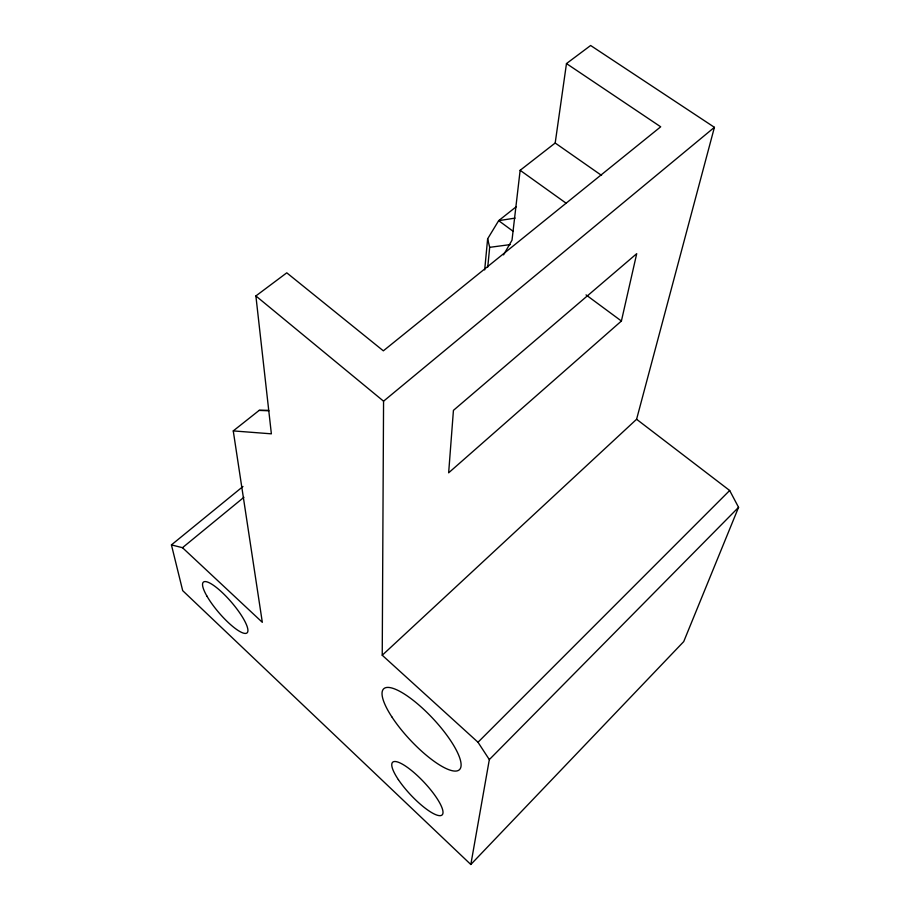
<?xml version="1.0" encoding="UTF-8"?>
<svg xmlns="http://www.w3.org/2000/svg" width="910" height="910" viewBox="0 0 910 910"><rect width="100%" height="100%" fill="white"/><g stroke="black" fill="none" stroke-linecap="round" stroke-linejoin="round"><path stroke-width="1.36" d="M242.97 486.509L171.433 544.897L182.694 590.647L470.823 864.5L489.33 759.6L478 742.253L382.234 655.234L383.565 401.185L714.418 127.32L590.635 45.5L566.475 63.575L555.191 143.018L520.145 170.306L512.011 240.183L503.548 254.891M484.677 269.929L487.635 238.818L498.669 220.652L516.402 206.593M487.749 267.096L489.682 247.338L487.635 238.818M621.405 321.025L636.716 253.674L453.43 410.364L448.653 472.813L621.405 321.025L586.04 294.897M382.234 655.234L636.59 419.271L714.418 127.32M636.59 419.271L729.672 490.501L738.567 507.336L683.717 641.607L470.823 864.5M489.33 759.6L738.567 507.336M478 742.253L729.672 490.501M171.433 544.897L182.489 547.695L243.903 497.304M182.489 547.695L262.319 622.315L233.256 430.908L259.191 410.364L268.348 410.296M233.256 430.908L271.373 433.831L255.881 295.943L286.775 272.829L383.349 350.828L660.694 126.808L566.475 63.575M515.094 218.116L498.669 220.652L513.331 231.447M489.682 247.338L510.214 244.608M259.191 410.364L268.95 410.82M555.191 143.018L601.567 175.425M520.145 170.306L566.1 203.18M255.881 295.943L383.565 401.185M398.33 779.586A36.138 9.202 46.8 0 0 441.782 815.189A36.138 9.202 46.8 0 0 412.082 770.975A36.138 9.202 46.8 0 0 398.33 779.586M206.945 596.141A33.465 8.167 49.3 0 0 246.007 633.371A33.465 8.167 49.3 0 0 222.779 593.047A33.465 8.167 49.3 0 0 206.945 596.141M391.778 716.773A55.408 15.618 46.9 0 0 458.936 770.099A55.408 15.618 46.9 0 0 413.936 700.893A55.408 15.618 46.9 0 0 391.778 716.773"/></g></svg>
